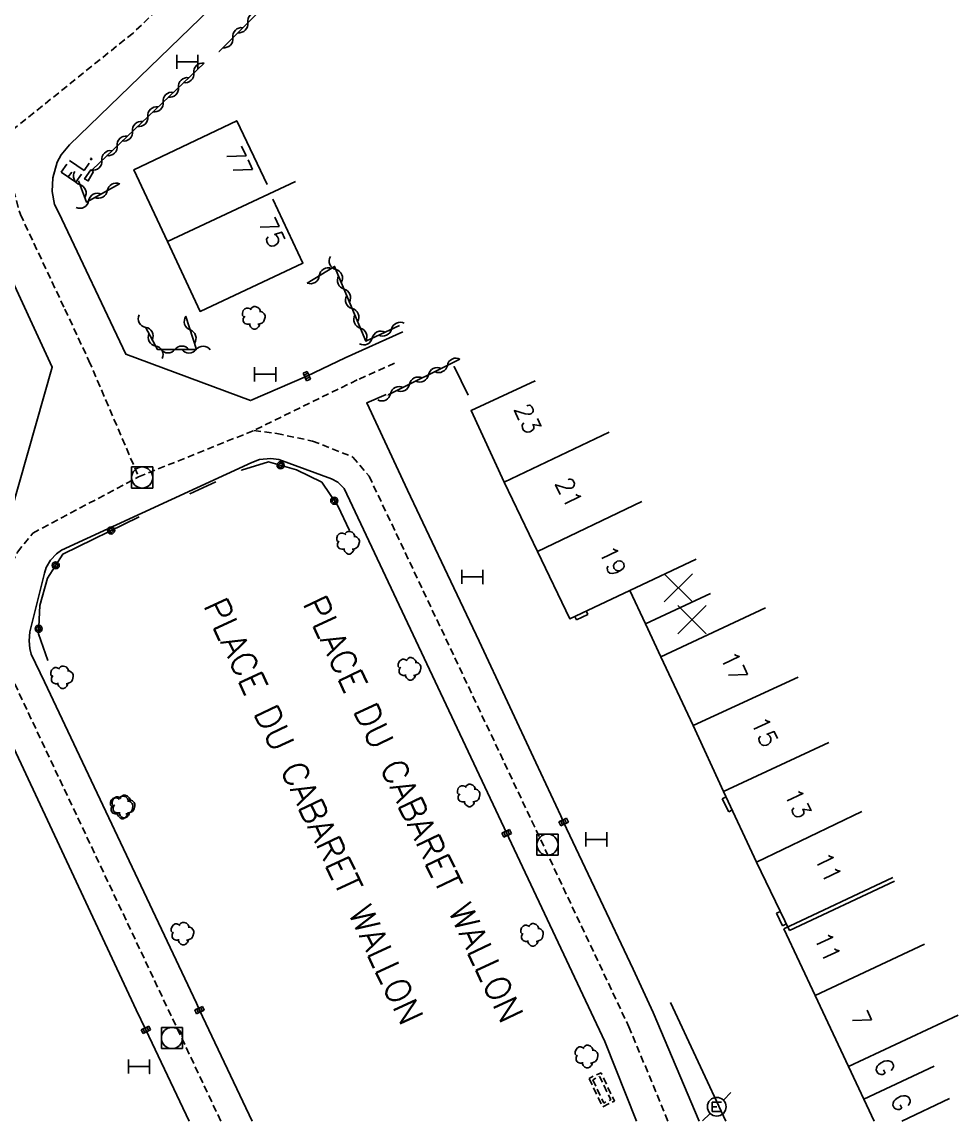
# Model space of a CAD drawing. Header units: millimetres. Extents: x 80000 to 81001, y 143000 to 144000.
# Drawn here: x 80509 to 80575.3, y 143000 to 143077.9 of the extents above; entities that cross this region are included whole.
import ezdxf
from ezdxf.enums import TextEntityAlignment as Align

# ---------------------------------------------------------------- set-up
doc = ezdxf.new("R2010")
doc.units = ezdxf.units.MM
doc.linetypes.add('DASHED', pattern=[0.75, 0.5, -0.25])
doc.layers.get('0').update_dxf_attribs({"linetype": 'CONTINUOUS'})
for name, color, linetype in [('W0001', 6, 'DASHED'), ('W0008', 7, 'CONTINUOUS'), ('W0100', 7, 'CONTINUOUS'), ('W0105', 7, 'CONTINUOUS'), ('W0112', 1, 'DASHED'), ('W0300', 7, 'CONTINUOUS'), ('W0310', 3, 'CONTINUOUS'), ('W0322', 7, 'CONTINUOUS'), ('W0400', 7, 'CONTINUOUS'), ('W0420', 7, 'CONTINUOUS'), ('W0471', 7, 'CONTINUOUS'), ('W0984', 7, 'CONTINUOUS'), ('W0989', 7, 'CONTINUOUS'), ('W0991', 7, 'CONTINUOUS'), ('W1102', 7, 'CONTINUOUS'), ('W1474', 7, 'CONTINUOUS')]:
    doc.layers.add(name, color=color, linetype=linetype)
doc.styles.get("Standard").update_dxf_attribs({"font": 'romans.shx', "width": 0.85})

# ---------------------------------------------------------------- blocks, each defined once
blk = doc.blocks.new('T1474')
at = {"color": 0, "linetype": 'Continuous', "flags": 128}
for points in [[(-0.75, -0.5), (-0.75, 0.5)], [(-0.75, 0), (0.75, 0)], [(0.75, 0), (0.749, -0.5), (0.75, 0.5)]]:
    blk.add_lwpolyline(points, dxfattribs=at)
blk = doc.blocks.new('T300')
for p, q in [((-0.171, 0.743), (-0.057, 0.8)), ((-0.057, 0.8), (0.057, 0.8)), ((0.057, 0.8), (0.229, 0.743)), ((-0.8, 0.514), (-0.857, 0.343)), ((-0.857, 0.343), (-0.857, 0.171)), ((-0.857, 0.171), (-0.743, 0.057)), ((-0.686, 0.629), (-0.8, 0.514)), ((-0.8, -0.057), (-0.743, 0.057)), ((-0.743, 0.057), (-0.686, 0.114)), ((-0.571, 0.686), (-0.686, 0.629)), ((-0.457, 0.686), (-0.571, 0.686)), ((-0.286, 0.629), (-0.457, 0.686)), ((-0.286, 0.629), (-0.171, 0.743)), ((-0.229, 0.571), (-0.286, 0.629)), ((0.229, 0.743), (0.343, 0.629)), ((0.343, 0.629), (0.4, 0.514)), ((0.457, 0.457), (0.343, 0.457)), ((0.4, 0.514), (0.4, 0.457)), ((0.571, 0.4), (0.457, 0.457)), ((0.571, 0.4), (0.686, 0.286)), ((0.686, 0.286), (0.743, 0.171)), ((0.743, 0.057), (0.686, -0.171)), ((0.743, 0.171), (0.743, 0.057)), ((-0.8, -0.171), (-0.8, -0.057)), ((-0.8, -0.229), (-0.8, -0.171)), ((-0.743, -0.343), (-0.8, -0.229)), ((-0.686, -0.4), (-0.743, -0.343)), ((-0.514, -0.457), (-0.686, -0.4)), ((-0.4, -0.457), (-0.514, -0.457)), ((-0.4, -0.457), (-0.343, -0.457)), ((-0.343, -0.457), (-0.343, -0.4)), ((-0.343, -0.514), (-0.343, -0.457)), ((-0.286, -0.629), (-0.343, -0.514)), ((-0.171, -0.743), (-0.286, -0.629)), ((-0.057, -0.8), (-0.171, -0.743)), ((0.171, -0.743), (0.057, -0.8)), ((0.229, -0.686), (0.171, -0.743)), ((0.286, -0.457), (0.229, -0.457)), ((0.286, -0.629), (0.229, -0.686)), ((0.457, -0.4), (0.286, -0.457)), ((0.343, -0.514), (0.286, -0.629)), ((0.343, -0.514), (0.343, -0.457)), ((0.571, -0.343), (0.457, -0.4)), ((0.629, -0.286), (0.571, -0.343)), ((0.686, -0.171), (0.629, -0.286)), ((0.057, -0.8), (-0.057, -0.8))]:
    blk.add_line(p, q)
blk = doc.blocks.new('T400')
for p, q in [((-0.15, 0.3), (0.15, 0.3)), ((-0.15, -0.25), (-0.15, 0.3)), ((-0.15, 0.15), (0.15, 0.15)), ((-0.15, 0), (0.15, 0)), ((0.15, 0.3), (0.15, -0.25)), ((-0.15, -0.15), (0.15, -0.15)), ((-0.15, -0.25), (-0.15, -0.3)), ((-0.15, -0.3), (0.15, -0.3)), ((0.15, -0.3), (0.15, -0.25))]:
    blk.add_line(p, q)
blk = doc.blocks.new('T420')
for p, q in [((0.75, 0.75), (-0.75, 0.75)), ((-0.75, 0.75), (-0.75, -0.75)), ((0.75, 0.75), (0.75, -0.75)), ((0.75, -0.75), (-0.75, -0.75))]:
    blk.add_line(p, q)
blk.add_ellipse((0, 0), major_axis=(-0.53, 0.53), ratio=1, start_param=3.926991, end_param=10.210176)
blk = doc.blocks.new('t991o')
at = {"color": 0, "linetype": 'Continuous'}
for p, q in [((-1, 1), (1, -1)), ((-1, -1), (1, 1))]:
    blk.add_line(p, q, dxfattribs=at)
blk = doc.blocks.new('t310o')
at = {"color": 0, "linetype": 'Continuous'}
for centre, start, end in [((-0.5, 0.375), 216.8699, 323.1304), ((0.5, -0.375), 36.8699, 143.1303)]:
    blk.add_arc(centre, 0.625, start, end, dxfattribs=at)
blk = doc.blocks.new('t322o')
at = {"color": 0, "linetype": 'Continuous'}
for radius in [0.25, 0.15]:
    blk.add_circle((0, 0), radius, dxfattribs=at)
blk = doc.blocks.new('T471')
for p, q in [((0.500001, 0.500001), (1.000002, 1.000002)), ((-0.333334, 0.333334), (-0.333334, -0.333334)), ((-0.333334, 0.333334), (0.333334, 0.333334)), ((-0.333334, 0), (0, 0)), ((-0.500001, -0.500001), (-1.000002, -1.000002)), ((-0.333334, -0.333334), (0.333334, -0.333334))]:
    blk.add_line(p, q)
blk.add_ellipse((0, 0), major_axis=(0.471405, 0.471405), ratio=1, start_param=5.497787144, end_param=11.780972451)

msp = doc.modelspace()

# ---------------------------------------------------------------- linework, layer by layer
at = {"layer": 'W0001'}
for points in [[(80534.708, 143094.297), (80532.209, 143092.2), (80529.86, 143090.55), (80525.574, 143085.946), (80523.976, 143083.902), (80516.892, 143077.114), (80507.423, 143069.502)], [(80501.118, 143080.892), (80507.423, 143069.502), (80508.206, 143066.678), (80508.904, 143064.245), (80512.058, 143057.538), (80513.767, 143053.888), (80517.284, 143045.657)], [(80535.416, 143053.718), (80532.766, 143052.528), (80525.454, 143048.946)], [(80523.109, 143000), (80507.711, 143032.656), (80507.206, 143034.158), (80507.492, 143035.914), (80507.684, 143038.196), (80508.694, 143040.322), (80509.784, 143041.668), (80517.284, 143045.657), (80525.454, 143048.946), (80527.068, 143048.727), (80529.606, 143048.196), (80532.472, 143047.064), (80533.617, 143045.71), (80552.034, 143006.668)]]:
    msp.add_lwpolyline(points, dxfattribs=at)
at = {"layer": 'W0001', "flags": 128}
msp.add_lwpolyline([(80554.793, 143000), (80552.034, 143006.668)], dxfattribs=at)
at = {"layer": 'W0008'}
for points in [[(80536.597, 143092.631), (80512.39, 143069.186), (80511.785, 143068.483), (80511.506, 143067.952), (80511.21, 143066.849), (80511.169, 143065.874), (80511.316, 143064.966), (80511.636, 143064.366), (80516.37, 143054.344), (80525.204, 143051.057), (80529.204, 143052.798), (80531.916, 143054.082), (80536.017, 143055.935)], [(80498.891, 143079.702), (80500.923, 143075.361), (80503.949, 143069.006), (80511.165, 143053.43), (80508.251, 143043.205), (80504.556, 143041.499), (80503.747, 143041.09), (80503.306, 143040.773), (80502.958, 143040.26), (80502.805, 143039.693), (80502.764, 143039.065), (80502.887, 143038.273), (80503.145, 143037.687), (80517.116, 143007.874), (80517.802, 143006.462), (80520.863, 143000)], [(80534.815, 143051.502), (80533.45, 143050.899), (80536.336, 143044.711), (80538.963, 143039.191), (80541.421, 143034.004), (80545.433, 143025.409), (80547.199, 143021.625), (80547.401, 143021.193), (80549.811, 143016.101), (80552.32, 143010.759), (80553.745, 143007.694)], [(80550.324, 143005.642), (80543.517, 143020.066), (80543.366, 143020.39), (80531.846, 143044.83), (80531.39, 143045.273), (80530.959, 143045.521), (80527.209, 143046.88), (80526.643, 143046.969), (80525.846, 143046.89), (80525.303, 143046.684), (80511.811, 143040.468), (80511.454, 143040.205), (80511.052, 143039.741), (80510.736, 143039.221), (80510.604, 143038.834), (80509.576, 143034.664), (80509.522, 143034.023), (80509.565, 143033.499), (80509.672, 143033.093), (80510.609, 143031.137), (80521.382, 143008.357), (80521.602, 143007.866), (80525.327, 143000)], [(80558.893, 143000), (80554.973, 143008.393)], [(80557.014, 143000), (80553.745, 143007.694)]]:
    msp.add_lwpolyline(points, dxfattribs=at)
at = {"layer": 'W0008', "flags": 128}
msp.add_lwpolyline([(80552.572, 143000), (80550.324, 143005.642)], dxfattribs=at)
at = {"layer": 'W0100'}
for points in [[(80526.385, 143066.383), (80524.234, 143070.897), (80516.95, 143067.426), (80519.339, 143062.341), (80521.64, 143057.383), (80528.929, 143060.805), (80526.805, 143065.331), (80526.805, 143065.331), (80526.805, 143065.331), (80526.805, 143065.331), (80526.805, 143065.331), (80526.805, 143065.331), (80526.805, 143065.331), (80526.805, 143065.331), (80526.805, 143065.331), (80526.805, 143065.331), (80526.805, 143065.331), (80526.805, 143065.331), (80526.805, 143065.331), (80526.805, 143065.331), (80526.805, 143065.331), (80526.805, 143065.331), (80526.805, 143065.331), (80526.805, 143065.331), (80526.805, 143065.331), (80526.805, 143065.331), (80526.805, 143065.331), (80526.805, 143065.331), (80526.805, 143065.331), (80526.805, 143065.331), (80526.805, 143065.331), (80526.805, 143065.331), (80526.805, 143065.331), (80526.805, 143065.331), (80526.805, 143065.331), (80526.805, 143065.331), (80526.805, 143065.331), (80526.805, 143065.331), (80526.805, 143065.331), (80526.805, 143065.331), (80526.805, 143065.331), (80526.805, 143065.331), (80526.805, 143065.331), (80526.805, 143065.331), (80526.805, 143065.331), (80526.805, 143065.331), (80526.805, 143065.331), (80526.805, 143065.331), (80526.805, 143065.331), (80526.805, 143065.331), (80526.805, 143065.331), (80526.805, 143065.331), (80526.805, 143065.331), (80526.805, 143065.331), (80526.805, 143065.331), (80526.805, 143065.331), (80526.805, 143065.331), (80526.805, 143065.331), (80526.805, 143065.331), (80526.805, 143065.331), (80526.805, 143065.331), (80526.805, 143065.331), (80526.805, 143065.331), (80526.805, 143065.331), (80526.805, 143065.331), (80526.805, 143065.331), (80526.805, 143065.331), (80526.805, 143065.331), (80526.805, 143065.331), (80526.805, 143065.331), (80526.805, 143065.331), (80526.805, 143065.331), (80526.805, 143065.331), (80526.805, 143065.331), (80526.805, 143065.331), (80526.805, 143065.331), (80526.805, 143065.331), (80526.805, 143065.331), (80526.805, 143065.331), (80526.805, 143065.331), (80526.805, 143065.331), (80526.805, 143065.331), (80526.805, 143065.331), (80526.805, 143065.331), (80526.805, 143065.331), (80526.805, 143065.331), (80526.805, 143065.331), (80526.805, 143065.331), (80526.805, 143065.331), (80526.805, 143065.331), (80526.805, 143065.331), (80526.805, 143065.331), (80526.805, 143065.331), (80526.805, 143065.331), (80526.805, 143065.331), (80526.805, 143065.331), (80526.805, 143065.331), (80526.805, 143065.331), (80526.805, 143065.331), (80526.805, 143065.331), (80526.805, 143065.331), (80526.805, 143065.331), (80526.805, 143065.331), (80526.805, 143065.331), (80526.805, 143065.331), (80526.805, 143065.331), (80526.805, 143065.331), (80526.805, 143065.331), (80526.805, 143065.331), (80526.805, 143065.331), (80526.805, 143065.331), (80526.805, 143065.331), (80526.805, 143065.331), (80526.805, 143065.331), (80526.805, 143065.331), (80526.805, 143065.331), (80526.805, 143065.331), (80526.805, 143065.331), (80526.805, 143065.331), (80526.805, 143065.331)], [(80514.095, 143067.295), (80513.91, 143067.425), (80513.457, 143066.779), (80513.717, 143066.631), (80514.095, 143067.295)], [(80563.418, 143013.495), (80563.413, 143013.507), (80561.079, 143018.349), (80558.741, 143023.345), (80556.579, 143028.033), (80554.291, 143032.895), (80553.195, 143035.25), (80552.083, 143037.597), (80547.832, 143035.6), (80545.544, 143040.359), (80543.197, 143045.284), (80540.848, 143050.355), (80545.385, 143052.457), (80545.385, 143052.457), (80545.385, 143052.457), (80545.385, 143052.457), (80545.385, 143052.457), (80545.385, 143052.457), (80545.385, 143052.457), (80545.385, 143052.457), (80545.385, 143052.457), (80545.385, 143052.457), (80545.385, 143052.457), (80545.385, 143052.457), (80545.385, 143052.457), (80545.385, 143052.457), (80545.385, 143052.457), (80545.385, 143052.457), (80545.385, 143052.457), (80545.385, 143052.457), (80545.385, 143052.457), (80545.385, 143052.457), (80545.385, 143052.457), (80545.385, 143052.457), (80545.385, 143052.457), (80545.385, 143052.457), (80545.385, 143052.457), (80545.385, 143052.457), (80545.385, 143052.457), (80545.385, 143052.457), (80545.385, 143052.457), (80545.385, 143052.457), (80545.385, 143052.457), (80545.385, 143052.457), (80545.385, 143052.457), (80545.385, 143052.457), (80545.385, 143052.457), (80545.385, 143052.457), (80545.385, 143052.457), (80545.385, 143052.457), (80545.385, 143052.457), (80545.385, 143052.457), (80545.385, 143052.457), (80545.385, 143052.457), (80545.385, 143052.457), (80545.385, 143052.457), (80545.385, 143052.457), (80545.385, 143052.457), (80545.385, 143052.457), (80545.385, 143052.457), (80545.385, 143052.457), (80545.385, 143052.457), (80545.385, 143052.457), (80545.385, 143052.457), (80545.385, 143052.457), (80545.385, 143052.457), (80545.385, 143052.457), (80545.385, 143052.457), (80545.385, 143052.457), (80545.385, 143052.457), (80545.385, 143052.457), (80545.385, 143052.457), (80545.385, 143052.457), (80545.385, 143052.457), (80545.385, 143052.457), (80545.385, 143052.457), (80545.385, 143052.457), (80545.385, 143052.457), (80545.385, 143052.457), (80545.385, 143052.457), (80545.385, 143052.457), (80545.385, 143052.457), (80545.385, 143052.457), (80545.385, 143052.457), (80545.385, 143052.457), (80545.385, 143052.457), (80545.385, 143052.457), (80545.385, 143052.457), (80545.385, 143052.457), (80545.385, 143052.457), (80545.385, 143052.457), (80545.385, 143052.457), (80545.385, 143052.457), (80545.385, 143052.457), (80545.385, 143052.457), (80545.385, 143052.457), (80545.385, 143052.457), (80545.385, 143052.457), (80545.385, 143052.457), (80545.385, 143052.457), (80545.385, 143052.457), (80545.385, 143052.457), (80545.385, 143052.457), (80545.385, 143052.457), (80545.385, 143052.457), (80545.385, 143052.457), (80545.385, 143052.457), (80545.385, 143052.457), (80545.385, 143052.457), (80545.385, 143052.457), (80545.385, 143052.457), (80545.385, 143052.457), (80545.385, 143052.457), (80545.385, 143052.457), (80545.385, 143052.457), (80545.385, 143052.457), (80545.385, 143052.457), (80545.385, 143052.457), (80545.385, 143052.457)], [(80569.399, 143000), (80567.589, 143003.857), (80565.23, 143008.895), (80563.009, 143013.633)]]:
    msp.add_lwpolyline(points, dxfattribs=at)
at = {"layer": 'W0105'}
for p, q in [((80548.199, 143035.77), (80548.309, 143035.531)), ((80549.117, 143035.905), (80548.309, 143035.531)), ((80549.001, 143036.155), (80549.117, 143035.905)), ((80558.925, 143022.976), (80558.639, 143022.834)), ((80559.099, 143021.909), (80558.639, 143022.834)), ((80559.326, 143022.022), (80559.099, 143021.909)), ((80562.764, 143014.855), (80562.488, 143014.722)), ((80562.916, 143013.836), (80562.488, 143014.722)), ((80563.19, 143013.968), (80562.916, 143013.836))]:
    msp.add_line(p, q, dxfattribs=at)
at = {"layer": 'W0112', "flags": 128}
for points in [[(80549.2, 143003.023), (80550.152, 143001.008), (80551.002, 143001.41), (80550.05, 143003.425)], [(80549.466, 143002.927), (80550.248, 143001.275), (80550.736, 143001.506), (80549.955, 143003.158)]]:
    msp.add_lwpolyline(points, close=True, dxfattribs=at)
at = {"layer": 'W0310'}
for points in [[(80534.184, 143087.069), (80522.99, 143075.803), (80522.99, 143075.803), (80522.99, 143075.803), (80522.99, 143075.803), (80522.99, 143075.803), (80522.99, 143075.803), (80522.99, 143075.803), (80522.99, 143075.803), (80522.99, 143075.803), (80522.99, 143075.803), (80522.99, 143075.803), (80522.99, 143075.803), (80522.99, 143075.803), (80522.99, 143075.803), (80522.99, 143075.803), (80522.99, 143075.803), (80522.99, 143075.803), (80522.99, 143075.803), (80522.99, 143075.803), (80522.99, 143075.803), (80522.99, 143075.803), (80522.99, 143075.803), (80522.99, 143075.803), (80522.99, 143075.803), (80522.99, 143075.803), (80522.99, 143075.803), (80522.99, 143075.803), (80522.99, 143075.803), (80522.99, 143075.803), (80522.99, 143075.803), (80522.99, 143075.803), (80522.99, 143075.803), (80522.99, 143075.803), (80522.99, 143075.803), (80522.99, 143075.803), (80522.99, 143075.803), (80522.99, 143075.803), (80522.99, 143075.803), (80522.99, 143075.803), (80522.99, 143075.803), (80522.99, 143075.803), (80522.99, 143075.803), (80522.99, 143075.803), (80522.99, 143075.803), (80522.99, 143075.803), (80522.99, 143075.803), (80522.99, 143075.803), (80522.99, 143075.803), (80522.99, 143075.803), (80522.99, 143075.803), (80522.99, 143075.803), (80522.99, 143075.803), (80522.99, 143075.803), (80522.99, 143075.803), (80522.99, 143075.803), (80522.99, 143075.803), (80522.99, 143075.803), (80522.99, 143075.803), (80522.99, 143075.803), (80522.99, 143075.803), (80522.99, 143075.803), (80522.99, 143075.803), (80522.99, 143075.803), (80522.99, 143075.803), (80522.99, 143075.803), (80522.99, 143075.803), (80522.99, 143075.803), (80522.99, 143075.803), (80522.99, 143075.803), (80522.99, 143075.803), (80522.99, 143075.803), (80522.99, 143075.803), (80522.99, 143075.803), (80522.99, 143075.803), (80522.99, 143075.803), (80522.99, 143075.803), (80522.99, 143075.803), (80522.99, 143075.803), (80522.99, 143075.803), (80522.99, 143075.803), (80522.99, 143075.803), (80522.99, 143075.803), (80522.99, 143075.803), (80522.99, 143075.803), (80522.99, 143075.803), (80522.99, 143075.803), (80522.99, 143075.803), (80522.99, 143075.803), (80522.99, 143075.803), (80522.99, 143075.803), (80522.99, 143075.803), (80522.99, 143075.803), (80522.99, 143075.803), (80522.99, 143075.803), (80522.99, 143075.803), (80522.99, 143075.803), (80522.99, 143075.803), (80522.99, 143075.803), (80522.99, 143075.803), (80522.99, 143075.803)], [(80522.99, 143075.803), (80522.99, 143075.803), (80522.99, 143075.803), (80522.99, 143075.803), (80522.99, 143075.803), (80522.99, 143075.803), (80522.99, 143075.803), (80522.99, 143075.803), (80522.99, 143075.803), (80522.99, 143075.803), (80522.99, 143075.803), (80522.99, 143075.803), (80522.99, 143075.803), (80522.99, 143075.803), (80522.99, 143075.803), (80522.99, 143075.803), (80522.99, 143075.803), (80522.99, 143075.803), (80522.99, 143075.803), (80522.99, 143075.803)], [(80521.919, 143074.978), (80514.01, 143067.449), (80514.01, 143067.449), (80514.01, 143067.449), (80514.01, 143067.449), (80514.01, 143067.449), (80514.01, 143067.449), (80514.01, 143067.449), (80514.01, 143067.449), (80514.01, 143067.449), (80514.01, 143067.449), (80514.01, 143067.449), (80514.01, 143067.449), (80514.01, 143067.449), (80514.01, 143067.449), (80514.01, 143067.449), (80514.01, 143067.449), (80514.01, 143067.449), (80514.01, 143067.449), (80514.01, 143067.449), (80514.01, 143067.449), (80514.01, 143067.449), (80514.01, 143067.449), (80514.01, 143067.449), (80514.01, 143067.449), (80514.01, 143067.449), (80514.01, 143067.449), (80514.01, 143067.449), (80514.01, 143067.449), (80514.01, 143067.449), (80514.01, 143067.449), (80514.01, 143067.449), (80514.01, 143067.449), (80514.01, 143067.449), (80514.01, 143067.449), (80514.01, 143067.449), (80514.01, 143067.449), (80514.01, 143067.449), (80514.01, 143067.449), (80514.01, 143067.449), (80514.01, 143067.449), (80514.01, 143067.449), (80514.01, 143067.449), (80514.01, 143067.449), (80514.01, 143067.449), (80514.01, 143067.449), (80514.01, 143067.449), (80514.01, 143067.449), (80514.01, 143067.449), (80514.01, 143067.449), (80514.01, 143067.449), (80514.01, 143067.449), (80514.01, 143067.449), (80514.01, 143067.449), (80514.01, 143067.449), (80514.01, 143067.449), (80514.01, 143067.449), (80514.01, 143067.449), (80514.01, 143067.449), (80514.01, 143067.449), (80514.01, 143067.449), (80514.01, 143067.449), (80514.01, 143067.449), (80514.01, 143067.449), (80514.01, 143067.449), (80514.01, 143067.449), (80514.01, 143067.449), (80514.01, 143067.449), (80514.01, 143067.449), (80514.01, 143067.449), (80514.01, 143067.449), (80514.01, 143067.449), (80514.01, 143067.449), (80514.01, 143067.449), (80514.01, 143067.449), (80514.01, 143067.449), (80514.01, 143067.449), (80514.01, 143067.449), (80514.01, 143067.449), (80514.01, 143067.449), (80514.01, 143067.449), (80514.01, 143067.449), (80514.01, 143067.449), (80514.01, 143067.449), (80514.01, 143067.449), (80514.01, 143067.449), (80514.01, 143067.449), (80514.01, 143067.449), (80514.01, 143067.449), (80514.01, 143067.449), (80514.01, 143067.449), (80514.01, 143067.449), (80514.01, 143067.449), (80514.01, 143067.449), (80514.01, 143067.449), (80514.01, 143067.449), (80514.01, 143067.449), (80514.01, 143067.449), (80514.01, 143067.449), (80514.01, 143067.449), (80514.01, 143067.449)], [(80514.01, 143067.449), (80514.01, 143067.449), (80514.01, 143067.449), (80514.01, 143067.449), (80514.01, 143067.449), (80514.01, 143067.449), (80514.01, 143067.449), (80514.01, 143067.449), (80514.01, 143067.449), (80514.01, 143067.449), (80514.01, 143067.449), (80514.01, 143067.449), (80514.01, 143067.449), (80514.01, 143067.449), (80514.01, 143067.449), (80514.01, 143067.449), (80514.01, 143067.449), (80514.01, 143067.449), (80514.01, 143067.449), (80514.01, 143067.449)], [(80515.937, 143066.419), (80515.937, 143066.419), (80515.937, 143066.419), (80515.937, 143066.419), (80515.937, 143066.419), (80515.937, 143066.419), (80515.937, 143066.419), (80515.937, 143066.419), (80515.937, 143066.419), (80515.937, 143066.419), (80515.937, 143066.419), (80515.937, 143066.419), (80515.937, 143066.419), (80515.937, 143066.419), (80515.937, 143066.419), (80515.937, 143066.419), (80515.937, 143066.419), (80515.937, 143066.419), (80513.58, 143065.137), (80513.017, 143066.635)], [(80515.937, 143066.419), (80515.937, 143066.419), (80515.937, 143066.419), (80515.937, 143066.419), (80515.937, 143066.419), (80515.937, 143066.419), (80515.937, 143066.419), (80515.937, 143066.419), (80515.937, 143066.419), (80515.937, 143066.419), (80515.937, 143066.419), (80515.937, 143066.419), (80515.937, 143066.419), (80515.937, 143066.419), (80515.937, 143066.419), (80515.937, 143066.419), (80515.937, 143066.419), (80515.937, 143066.419), (80515.937, 143066.419), (80515.937, 143066.419), (80515.937, 143066.419), (80515.937, 143066.419), (80515.937, 143066.419), (80515.937, 143066.419), (80515.937, 143066.419), (80515.937, 143066.419), (80515.937, 143066.419), (80515.937, 143066.419), (80515.937, 143066.419), (80515.937, 143066.419), (80515.937, 143066.419), (80515.937, 143066.419), (80515.937, 143066.419), (80515.937, 143066.419), (80515.937, 143066.419), (80515.937, 143066.419), (80515.937, 143066.419), (80515.937, 143066.419), (80515.937, 143066.419), (80515.937, 143066.419), (80515.937, 143066.419), (80515.937, 143066.419), (80515.937, 143066.419), (80515.937, 143066.419), (80515.937, 143066.419), (80515.937, 143066.419), (80515.937, 143066.419), (80515.937, 143066.419), (80515.937, 143066.419), (80515.937, 143066.419), (80515.937, 143066.419), (80515.937, 143066.419), (80515.937, 143066.419), (80515.937, 143066.419), (80515.937, 143066.419), (80515.937, 143066.419), (80515.937, 143066.419), (80515.937, 143066.419), (80515.937, 143066.419), (80515.937, 143066.419), (80515.937, 143066.419), (80515.937, 143066.419), (80515.937, 143066.419), (80515.937, 143066.419), (80515.937, 143066.419), (80515.937, 143066.419), (80515.937, 143066.419), (80515.937, 143066.419), (80515.937, 143066.419), (80515.937, 143066.419), (80515.937, 143066.419), (80515.937, 143066.419), (80515.937, 143066.419), (80515.937, 143066.419), (80515.937, 143066.419), (80515.937, 143066.419), (80515.937, 143066.419), (80515.937, 143066.419), (80515.937, 143066.419), (80515.937, 143066.419), (80515.937, 143066.419), (80515.937, 143066.419), (80515.937, 143066.419), (80515.937, 143066.419), (80515.937, 143066.419), (80515.937, 143066.419), (80515.937, 143066.419), (80515.937, 143066.419), (80515.937, 143066.419), (80515.937, 143066.419), (80515.937, 143066.419), (80515.937, 143066.419), (80515.937, 143066.419), (80515.937, 143066.419), (80515.937, 143066.419), (80515.937, 143066.419), (80515.937, 143066.419), (80515.937, 143066.419), (80515.937, 143066.419), (80515.937, 143066.419), (80515.937, 143066.419)], [(80529.235, 143059.391), (80529.235, 143059.391), (80529.235, 143059.391), (80529.235, 143059.391), (80529.235, 143059.391), (80529.235, 143059.391), (80529.235, 143059.391), (80529.235, 143059.391), (80529.235, 143059.391), (80529.235, 143059.391), (80529.235, 143059.391), (80529.235, 143059.391), (80529.235, 143059.391), (80529.235, 143059.391), (80529.235, 143059.391), (80529.235, 143059.391), (80529.235, 143059.391), (80531.171, 143060.568), (80533.379, 143055.285), (80535.783, 143056.391)], [(80529.235, 143059.391), (80529.235, 143059.391), (80529.235, 143059.391), (80529.235, 143059.391), (80529.235, 143059.391), (80529.235, 143059.391), (80529.235, 143059.391), (80529.235, 143059.391), (80529.235, 143059.391), (80529.235, 143059.391), (80529.235, 143059.391), (80529.235, 143059.391), (80529.235, 143059.391), (80529.235, 143059.391), (80529.235, 143059.391), (80529.235, 143059.391), (80529.235, 143059.391), (80529.235, 143059.391), (80529.235, 143059.391), (80529.235, 143059.391), (80529.235, 143059.391), (80529.235, 143059.391), (80529.235, 143059.391), (80529.235, 143059.391), (80529.235, 143059.391), (80529.235, 143059.391), (80529.235, 143059.391), (80529.235, 143059.391), (80529.235, 143059.391), (80529.235, 143059.391), (80529.235, 143059.391), (80529.235, 143059.391), (80529.235, 143059.391), (80529.235, 143059.391), (80529.235, 143059.391), (80529.235, 143059.391), (80529.235, 143059.391), (80529.235, 143059.391), (80529.235, 143059.391), (80529.235, 143059.391), (80529.235, 143059.391), (80529.235, 143059.391), (80529.235, 143059.391), (80529.235, 143059.391), (80529.235, 143059.391), (80529.235, 143059.391), (80529.235, 143059.391), (80529.235, 143059.391), (80529.235, 143059.391), (80529.235, 143059.391), (80529.235, 143059.391), (80529.235, 143059.391), (80529.235, 143059.391), (80529.235, 143059.391), (80529.235, 143059.391), (80529.235, 143059.391), (80529.235, 143059.391), (80529.235, 143059.391), (80529.235, 143059.391), (80529.235, 143059.391), (80529.235, 143059.391), (80529.235, 143059.391), (80529.235, 143059.391), (80529.235, 143059.391), (80529.235, 143059.391), (80529.235, 143059.391), (80529.235, 143059.391), (80529.235, 143059.391), (80529.235, 143059.391), (80529.235, 143059.391), (80529.235, 143059.391), (80529.235, 143059.391), (80529.235, 143059.391), (80529.235, 143059.391), (80529.235, 143059.391), (80529.235, 143059.391), (80529.235, 143059.391), (80529.235, 143059.391), (80529.235, 143059.391), (80529.235, 143059.391), (80529.235, 143059.391), (80529.235, 143059.391), (80529.235, 143059.391), (80529.235, 143059.391), (80529.235, 143059.391), (80529.235, 143059.391), (80529.235, 143059.391), (80529.235, 143059.391), (80529.235, 143059.391), (80529.235, 143059.391), (80529.235, 143059.391), (80529.235, 143059.391), (80529.235, 143059.391), (80529.235, 143059.391), (80529.235, 143059.391), (80529.235, 143059.391), (80529.235, 143059.391), (80529.235, 143059.391), (80529.235, 143059.391), (80529.235, 143059.391), (80529.235, 143059.391)], [(80520.635, 143057.029), (80520.635, 143057.029), (80520.635, 143057.029), (80520.635, 143057.029), (80520.635, 143057.029), (80520.635, 143057.029), (80520.635, 143057.029), (80520.635, 143057.029), (80520.635, 143057.029), (80520.635, 143057.029), (80520.635, 143057.029), (80520.635, 143057.029), (80520.635, 143057.029), (80520.635, 143057.029), (80520.635, 143057.029), (80520.635, 143057.029), (80520.635, 143057.029), (80521.382, 143054.673), (80518.614, 143054.695), (80517.781, 143056.261)], [(80520.635, 143057.029), (80520.635, 143057.029), (80520.635, 143057.029), (80520.635, 143057.029), (80520.635, 143057.029), (80520.635, 143057.029), (80520.635, 143057.029), (80520.635, 143057.029), (80520.635, 143057.029), (80520.635, 143057.029), (80520.635, 143057.029), (80520.635, 143057.029), (80520.635, 143057.029), (80520.635, 143057.029), (80520.635, 143057.029), (80520.635, 143057.029), (80520.635, 143057.029), (80520.635, 143057.029), (80520.635, 143057.029), (80520.635, 143057.029), (80520.635, 143057.029), (80520.635, 143057.029), (80520.635, 143057.029), (80520.635, 143057.029), (80520.635, 143057.029), (80520.635, 143057.029), (80520.635, 143057.029), (80520.635, 143057.029), (80520.635, 143057.029), (80520.635, 143057.029), (80520.635, 143057.029), (80520.635, 143057.029), (80520.635, 143057.029), (80520.635, 143057.029), (80520.635, 143057.029), (80520.635, 143057.029), (80520.635, 143057.029), (80520.635, 143057.029), (80520.635, 143057.029), (80520.635, 143057.029), (80520.635, 143057.029), (80520.635, 143057.029), (80520.635, 143057.029), (80520.635, 143057.029), (80520.635, 143057.029), (80520.635, 143057.029), (80520.635, 143057.029), (80520.635, 143057.029), (80520.635, 143057.029), (80520.635, 143057.029), (80520.635, 143057.029), (80520.635, 143057.029), (80520.635, 143057.029), (80520.635, 143057.029), (80520.635, 143057.029), (80520.635, 143057.029), (80520.635, 143057.029), (80520.635, 143057.029), (80520.635, 143057.029), (80520.635, 143057.029), (80520.635, 143057.029), (80520.635, 143057.029), (80520.635, 143057.029), (80520.635, 143057.029), (80520.635, 143057.029), (80520.635, 143057.029), (80520.635, 143057.029), (80520.635, 143057.029), (80520.635, 143057.029), (80520.635, 143057.029), (80520.635, 143057.029), (80520.635, 143057.029), (80520.635, 143057.029), (80520.635, 143057.029), (80520.635, 143057.029), (80520.635, 143057.029), (80520.635, 143057.029), (80520.635, 143057.029), (80520.635, 143057.029), (80520.635, 143057.029), (80520.635, 143057.029), (80520.635, 143057.029), (80520.635, 143057.029), (80520.635, 143057.029), (80520.635, 143057.029), (80520.635, 143057.029), (80520.635, 143057.029), (80520.635, 143057.029), (80520.635, 143057.029), (80520.635, 143057.029), (80520.635, 143057.029), (80520.635, 143057.029), (80520.635, 143057.029), (80520.635, 143057.029), (80520.635, 143057.029), (80520.635, 143057.029), (80520.635, 143057.029), (80520.635, 143057.029), (80520.635, 143057.029), (80520.635, 143057.029), (80520.635, 143057.029)], [(80540.058, 143054.008), (80534.964, 143051.465), (80534.964, 143051.465), (80534.964, 143051.465), (80534.964, 143051.465), (80534.964, 143051.465), (80534.964, 143051.465), (80534.964, 143051.465), (80534.964, 143051.465), (80534.964, 143051.465), (80534.964, 143051.465), (80534.964, 143051.465), (80534.964, 143051.465), (80534.964, 143051.465), (80534.964, 143051.465), (80534.964, 143051.465), (80534.964, 143051.465), (80534.964, 143051.465), (80534.964, 143051.465), (80534.964, 143051.465), (80534.964, 143051.465), (80534.964, 143051.465), (80534.964, 143051.465), (80534.964, 143051.465), (80534.964, 143051.465), (80534.964, 143051.465), (80534.964, 143051.465), (80534.964, 143051.465), (80534.964, 143051.465), (80534.964, 143051.465), (80534.964, 143051.465), (80534.964, 143051.465), (80534.964, 143051.465), (80534.964, 143051.465), (80534.964, 143051.465), (80534.964, 143051.465), (80534.964, 143051.465), (80534.964, 143051.465), (80534.964, 143051.465), (80534.964, 143051.465), (80534.964, 143051.465), (80534.964, 143051.465), (80534.964, 143051.465), (80534.964, 143051.465), (80534.964, 143051.465), (80534.964, 143051.465), (80534.964, 143051.465), (80534.964, 143051.465), (80534.964, 143051.465), (80534.964, 143051.465), (80534.964, 143051.465), (80534.964, 143051.465), (80534.964, 143051.465), (80534.964, 143051.465), (80534.964, 143051.465), (80534.964, 143051.465), (80534.964, 143051.465), (80534.964, 143051.465), (80534.964, 143051.465), (80534.964, 143051.465), (80534.964, 143051.465), (80534.964, 143051.465), (80534.964, 143051.465), (80534.964, 143051.465), (80534.964, 143051.465), (80534.964, 143051.465), (80534.964, 143051.465), (80534.964, 143051.465), (80534.964, 143051.465), (80534.964, 143051.465), (80534.964, 143051.465), (80534.964, 143051.465), (80534.964, 143051.465), (80534.964, 143051.465), (80534.964, 143051.465), (80534.964, 143051.465), (80534.964, 143051.465), (80534.964, 143051.465), (80534.964, 143051.465), (80534.964, 143051.465), (80534.964, 143051.465), (80534.964, 143051.465), (80534.964, 143051.465), (80534.964, 143051.465), (80534.964, 143051.465), (80534.964, 143051.465), (80534.964, 143051.465), (80534.964, 143051.465), (80534.964, 143051.465), (80534.964, 143051.465), (80534.964, 143051.465), (80534.964, 143051.465), (80534.964, 143051.465), (80534.964, 143051.465), (80534.964, 143051.465), (80534.964, 143051.465), (80534.964, 143051.465), (80534.964, 143051.465), (80534.964, 143051.465), (80534.964, 143051.465), (80534.964, 143051.465)], [(80534.964, 143051.465), (80534.964, 143051.465), (80534.964, 143051.465), (80534.964, 143051.465), (80534.964, 143051.465), (80534.964, 143051.465), (80534.964, 143051.465), (80534.964, 143051.465), (80534.964, 143051.465), (80534.964, 143051.465), (80534.964, 143051.465), (80534.964, 143051.465), (80534.964, 143051.465), (80534.964, 143051.465), (80534.964, 143051.465), (80534.964, 143051.465), (80534.964, 143051.465), (80534.964, 143051.465), (80534.964, 143051.465), (80534.964, 143051.465)]]:
    msp.add_lwpolyline(points, dxfattribs=at)
at = {"layer": 'W0322'}
for points in [[(80539.637, 143053.471), (80539.637, 143053.471), (80539.637, 143053.471), (80539.637, 143053.471), (80539.637, 143053.471), (80539.637, 143053.471), (80539.637, 143053.471), (80539.637, 143053.471), (80539.637, 143053.471), (80539.637, 143053.471), (80539.637, 143053.471), (80539.637, 143053.471), (80539.637, 143053.471), (80539.637, 143053.471), (80539.637, 143053.471), (80539.637, 143053.471), (80539.637, 143053.471), (80539.637, 143053.471), (80539.637, 143053.471), (80539.637, 143053.471), (80539.637, 143053.471), (80539.637, 143053.471), (80539.637, 143053.471), (80539.637, 143053.471), (80539.637, 143053.471), (80539.637, 143053.471), (80539.637, 143053.471), (80539.637, 143053.471), (80539.637, 143053.471), (80539.637, 143053.471), (80539.637, 143053.471), (80539.637, 143053.471), (80539.637, 143053.471), (80539.637, 143053.471), (80539.637, 143053.471), (80539.637, 143053.471), (80539.637, 143053.471), (80539.637, 143053.471), (80539.637, 143053.471), (80539.637, 143053.471), (80539.637, 143053.471), (80539.637, 143053.471), (80539.637, 143053.471), (80539.637, 143053.471), (80539.637, 143053.471), (80539.637, 143053.471), (80539.637, 143053.471), (80539.637, 143053.471), (80539.637, 143053.471), (80539.637, 143053.471), (80539.637, 143053.471), (80539.637, 143053.471), (80539.637, 143053.471), (80539.637, 143053.471), (80539.637, 143053.471), (80539.637, 143053.471), (80539.637, 143053.471), (80539.637, 143053.471), (80539.637, 143053.471), (80539.637, 143053.471), (80539.637, 143053.471), (80539.637, 143053.471), (80539.637, 143053.471), (80539.637, 143053.471), (80539.637, 143053.471), (80539.637, 143053.471), (80539.637, 143053.471), (80539.637, 143053.471), (80539.637, 143053.471), (80539.637, 143053.471), (80539.637, 143053.471), (80539.637, 143053.471), (80539.637, 143053.471), (80539.637, 143053.471), (80539.637, 143053.471), (80539.637, 143053.471), (80539.637, 143053.471), (80539.637, 143053.471), (80539.637, 143053.471), (80539.637, 143053.471), (80539.637, 143053.471), (80539.637, 143053.471), (80539.637, 143053.471), (80539.637, 143053.471), (80539.637, 143053.471), (80539.637, 143053.471), (80539.637, 143053.471), (80539.637, 143053.471), (80539.637, 143053.471), (80539.637, 143053.471), (80539.637, 143053.471), (80539.637, 143053.471), (80539.637, 143053.471), (80539.637, 143053.471), (80539.637, 143053.471), (80539.637, 143053.471), (80539.637, 143053.471), (80539.637, 143053.471), (80539.637, 143053.471), (80539.637, 143053.471), (80539.637, 143053.471)], [(80539.637, 143053.471), (80539.637, 143053.471), (80539.637, 143053.471), (80539.637, 143053.471), (80539.637, 143053.471), (80539.637, 143053.471), (80539.637, 143053.471), (80539.637, 143053.471), (80539.637, 143053.471), (80539.637, 143053.471), (80539.637, 143053.471), (80539.637, 143053.471), (80539.637, 143053.471), (80539.637, 143053.471), (80539.637, 143053.471), (80539.637, 143053.471), (80539.637, 143053.471), (80539.637, 143053.471), (80539.637, 143053.471), (80540.633, 143051.458)], [(80532.218, 143041.848), (80531.391, 143043.597), (80530.258, 143045.271), (80528.464, 143046.152), (80526.498, 143046.729), (80524.57, 143046.132), (80524.57, 143046.132), (80524.57, 143046.132), (80524.57, 143046.132), (80524.57, 143046.132), (80524.57, 143046.132), (80524.57, 143046.132), (80524.57, 143046.132), (80524.57, 143046.132), (80524.57, 143046.132), (80524.57, 143046.132), (80524.57, 143046.132), (80524.57, 143046.132), (80524.57, 143046.132), (80524.57, 143046.132), (80524.57, 143046.132), (80524.57, 143046.132), (80524.57, 143046.132), (80524.57, 143046.132), (80524.57, 143046.132), (80524.57, 143046.132), (80524.57, 143046.132), (80524.57, 143046.132), (80524.57, 143046.132), (80524.57, 143046.132), (80524.57, 143046.132), (80524.57, 143046.132), (80524.57, 143046.132), (80524.57, 143046.132), (80524.57, 143046.132), (80524.57, 143046.132), (80524.57, 143046.132), (80524.57, 143046.132), (80524.57, 143046.132), (80524.57, 143046.132), (80524.57, 143046.132), (80524.57, 143046.132), (80524.57, 143046.132), (80524.57, 143046.132), (80524.57, 143046.132), (80524.57, 143046.132), (80524.57, 143046.132), (80524.57, 143046.132), (80524.57, 143046.132), (80524.57, 143046.132), (80524.57, 143046.132), (80524.57, 143046.132), (80524.57, 143046.132), (80524.57, 143046.132), (80524.57, 143046.132), (80524.57, 143046.132), (80524.57, 143046.132), (80524.57, 143046.132), (80524.57, 143046.132), (80524.57, 143046.132), (80524.57, 143046.132), (80524.57, 143046.132), (80524.57, 143046.132), (80524.57, 143046.132), (80524.57, 143046.132), (80524.57, 143046.132), (80524.57, 143046.132), (80524.57, 143046.132), (80524.57, 143046.132), (80524.57, 143046.132), (80524.57, 143046.132), (80524.57, 143046.132), (80524.57, 143046.132), (80524.57, 143046.132), (80524.57, 143046.132), (80524.57, 143046.132), (80524.57, 143046.132), (80524.57, 143046.132), (80524.57, 143046.132), (80524.57, 143046.132), (80524.57, 143046.132), (80524.57, 143046.132), (80524.57, 143046.132), (80524.57, 143046.132), (80524.57, 143046.132), (80524.57, 143046.132), (80524.57, 143046.132), (80524.57, 143046.132), (80524.57, 143046.132), (80524.57, 143046.132), (80524.57, 143046.132), (80524.57, 143046.132), (80524.57, 143046.132), (80524.57, 143046.132), (80524.57, 143046.132), (80524.57, 143046.132), (80524.57, 143046.132), (80524.57, 143046.132), (80524.57, 143046.132), (80524.57, 143046.132), (80524.57, 143046.132)], [(80524.57, 143046.132), (80524.57, 143046.132), (80524.57, 143046.132), (80524.57, 143046.132), (80524.57, 143046.132), (80524.57, 143046.132), (80524.57, 143046.132), (80524.57, 143046.132), (80524.57, 143046.132), (80524.57, 143046.132), (80524.57, 143046.132), (80524.57, 143046.132), (80524.57, 143046.132), (80524.57, 143046.132), (80524.57, 143046.132), (80524.57, 143046.132), (80524.57, 143046.132), (80524.57, 143046.132), (80524.57, 143046.132), (80524.57, 143046.132)], [(80520.903, 143044.464), (80520.903, 143044.464), (80520.903, 143044.464), (80520.903, 143044.464), (80520.903, 143044.464), (80520.903, 143044.464), (80520.903, 143044.464), (80520.903, 143044.464), (80520.903, 143044.464), (80520.903, 143044.464), (80520.903, 143044.464), (80520.903, 143044.464), (80520.903, 143044.464), (80520.903, 143044.464), (80520.903, 143044.464), (80520.903, 143044.464), (80520.903, 143044.464), (80520.903, 143044.464), (80520.903, 143044.464), (80522.757, 143045.297)], [(80520.903, 143044.464), (80520.903, 143044.464), (80520.903, 143044.464), (80520.903, 143044.464), (80520.903, 143044.464), (80520.903, 143044.464), (80520.903, 143044.464), (80520.903, 143044.464), (80520.903, 143044.464), (80520.903, 143044.464), (80520.903, 143044.464), (80520.903, 143044.464), (80520.903, 143044.464), (80520.903, 143044.464), (80520.903, 143044.464), (80520.903, 143044.464), (80520.903, 143044.464), (80520.903, 143044.464), (80520.903, 143044.464), (80520.903, 143044.464), (80520.903, 143044.464), (80520.903, 143044.464), (80520.903, 143044.464), (80520.903, 143044.464), (80520.903, 143044.464), (80520.903, 143044.464), (80520.903, 143044.464), (80520.903, 143044.464), (80520.903, 143044.464), (80520.903, 143044.464), (80520.903, 143044.464), (80520.903, 143044.464), (80520.903, 143044.464), (80520.903, 143044.464), (80520.903, 143044.464), (80520.903, 143044.464), (80520.903, 143044.464), (80520.903, 143044.464), (80520.903, 143044.464), (80520.903, 143044.464), (80520.903, 143044.464), (80520.903, 143044.464), (80520.903, 143044.464), (80520.903, 143044.464), (80520.903, 143044.464), (80520.903, 143044.464), (80520.903, 143044.464), (80520.903, 143044.464), (80520.903, 143044.464), (80520.903, 143044.464), (80520.903, 143044.464), (80520.903, 143044.464), (80520.903, 143044.464), (80520.903, 143044.464), (80520.903, 143044.464), (80520.903, 143044.464), (80520.903, 143044.464), (80520.903, 143044.464), (80520.903, 143044.464), (80520.903, 143044.464), (80520.903, 143044.464), (80520.903, 143044.464), (80520.903, 143044.464), (80520.903, 143044.464), (80520.903, 143044.464), (80520.903, 143044.464), (80520.903, 143044.464), (80520.903, 143044.464), (80520.903, 143044.464), (80520.903, 143044.464), (80520.903, 143044.464), (80520.903, 143044.464), (80520.903, 143044.464), (80520.903, 143044.464), (80520.903, 143044.464), (80520.903, 143044.464), (80520.903, 143044.464), (80520.903, 143044.464), (80520.903, 143044.464), (80520.903, 143044.464), (80520.903, 143044.464), (80520.903, 143044.464), (80520.903, 143044.464), (80520.903, 143044.464), (80520.903, 143044.464), (80520.903, 143044.464), (80520.903, 143044.464), (80520.903, 143044.464), (80520.903, 143044.464), (80520.903, 143044.464), (80520.903, 143044.464), (80520.903, 143044.464), (80520.903, 143044.464), (80520.903, 143044.464), (80520.903, 143044.464), (80520.903, 143044.464), (80520.903, 143044.464), (80520.903, 143044.464), (80520.903, 143044.464), (80520.903, 143044.464), (80520.903, 143044.464)], [(80510.863, 143032.629), (80510.863, 143032.629), (80510.863, 143032.629), (80510.863, 143032.629), (80510.863, 143032.629), (80510.863, 143032.629), (80510.863, 143032.629), (80510.863, 143032.629), (80510.863, 143032.629), (80510.863, 143032.629), (80510.863, 143032.629), (80510.863, 143032.629), (80510.863, 143032.629), (80510.863, 143032.629), (80510.863, 143032.629), (80510.187, 143034.532), (80510.273, 143036.548), (80510.835, 143038.476), (80511.919, 143040.186), (80517.324, 143042.825)], [(80510.863, 143032.629), (80510.863, 143032.629), (80510.863, 143032.629), (80510.863, 143032.629), (80510.863, 143032.629), (80510.863, 143032.629), (80510.863, 143032.629), (80510.863, 143032.629), (80510.863, 143032.629), (80510.863, 143032.629), (80510.863, 143032.629), (80510.863, 143032.629), (80510.863, 143032.629), (80510.863, 143032.629), (80510.863, 143032.629), (80510.863, 143032.629), (80510.863, 143032.629), (80510.863, 143032.629), (80510.863, 143032.629), (80510.863, 143032.629), (80510.863, 143032.629), (80510.863, 143032.629), (80510.863, 143032.629), (80510.863, 143032.629), (80510.863, 143032.629), (80510.863, 143032.629), (80510.863, 143032.629), (80510.863, 143032.629), (80510.863, 143032.629), (80510.863, 143032.629), (80510.863, 143032.629), (80510.863, 143032.629), (80510.863, 143032.629), (80510.863, 143032.629), (80510.863, 143032.629), (80510.863, 143032.629), (80510.863, 143032.629), (80510.863, 143032.629), (80510.863, 143032.629), (80510.863, 143032.629), (80510.863, 143032.629), (80510.863, 143032.629), (80510.863, 143032.629), (80510.863, 143032.629), (80510.863, 143032.629), (80510.863, 143032.629), (80510.863, 143032.629), (80510.863, 143032.629), (80510.863, 143032.629), (80510.863, 143032.629), (80510.863, 143032.629), (80510.863, 143032.629), (80510.863, 143032.629), (80510.863, 143032.629), (80510.863, 143032.629), (80510.863, 143032.629), (80510.863, 143032.629), (80510.863, 143032.629), (80510.863, 143032.629), (80510.863, 143032.629), (80510.863, 143032.629), (80510.863, 143032.629), (80510.863, 143032.629), (80510.863, 143032.629), (80510.863, 143032.629), (80510.863, 143032.629), (80510.863, 143032.629), (80510.863, 143032.629), (80510.863, 143032.629), (80510.863, 143032.629), (80510.863, 143032.629), (80510.863, 143032.629), (80510.863, 143032.629), (80510.863, 143032.629), (80510.863, 143032.629), (80510.863, 143032.629), (80510.863, 143032.629), (80510.863, 143032.629), (80510.863, 143032.629), (80510.863, 143032.629), (80510.863, 143032.629), (80510.863, 143032.629), (80510.863, 143032.629), (80510.863, 143032.629), (80510.863, 143032.629), (80510.863, 143032.629), (80510.863, 143032.629), (80510.863, 143032.629), (80510.863, 143032.629), (80510.863, 143032.629), (80510.863, 143032.629), (80510.863, 143032.629), (80510.863, 143032.629), (80510.863, 143032.629), (80510.863, 143032.629), (80510.863, 143032.629), (80510.863, 143032.629), (80510.863, 143032.629), (80510.863, 143032.629), (80510.863, 143032.629), (80510.863, 143032.629)]]:
    msp.add_lwpolyline(points, dxfattribs=at)
at = {"layer": 'W1102'}
for p, q in [((80519.339, 143062.341), (80528.39, 143066.593)), ((80543.197, 143045.284), (80550.638, 143048.83)), ((80545.544, 143040.359), (80552.953, 143043.92)), ((80552.083, 143037.597), (80556.803, 143039.834)), ((80553.195, 143035.25), (80557.813, 143037.399)), ((80554.291, 143032.895), (80561.696, 143036.38)), ((80556.579, 143028.033), (80564.019, 143031.464)), ((80558.741, 143023.345), (80566.205, 143026.839)), ((80561.079, 143018.349), (80568.523, 143021.936)), ((80563.413, 143013.507), (80570.853, 143017.004))]:
    msp.add_line(p, q, dxfattribs=at)
at = {"layer": 'W1102', "flags": 128}
for points in [[(80563.009, 143013.633), (80570.735, 143017.254)], [(80565.23, 143008.895), (80572.971, 143012.524)], [(80567.589, 143003.857), (80575.349, 143007.494)], [(80568.671, 143001.551), (80573.658, 143003.889)], [(80571.363, 143000), (80574.756, 143001.59)]]:
    msp.add_lwpolyline(points, dxfattribs=at)

# ---------------------------------------------------------------- block references
at = {"layer": 'W0300'}
for p in [(80525.498, 143056.926), (80532.188, 143040.984), (80536.545, 143032.046), (80511.91, 143031.449), (80540.731, 143023.071), (80516.275, 143022.289), (80516.143, 143022.225), (80520.452, 143013.282), (80545.219, 143013.188), (80549.081, 143004.565)]:
    msp.add_blockref('T300', p, dxfattribs=at)
at = {"layer": 'W0310'}
for p, rotation in [((80525.021, 143077.847), 225.1837545782716), ((80523.964, 143076.783), 225.1837545782716), ((80521.195, 143074.289), 223.5900031216113), ((80520.108, 143073.254), 223.5900031216113), ((80519.022, 143072.22), 223.5900031216113), ((80517.935, 143071.186), 223.5900031216113), ((80516.849, 143070.152), 223.5900031216113), ((80515.763, 143069.117), 223.5900031216113), ((80514.676, 143068.083), 223.5900031216113), ((80513.117, 143066.37), 110.5978895145772), ((80513.741, 143065.224), 208.5421933252269), ((80515.059, 143065.941), 208.5421933252269), ((80531.261, 143060.352), 292.6821946325181), ((80530.089, 143059.91), 31.29759880563869), ((80531.84, 143058.968), 292.6821946325181), ((80532.418, 143057.584), 292.6821946325181), ((80517.787, 143056.249), 118.0096778883631), ((80520.937, 143056.076), 287.5917980504761), ((80532.997, 143056.2), 292.6821946325181), ((80535.204, 143056.124), 24.70550372229274), ((80518.492, 143054.925), 118.0096778883631), ((80533.841, 143055.498), 24.70550372229274), ((80519.854, 143054.685), 179.5445590935859), ((80521.354, 143054.673), 179.5445590935859), ((80539.163, 143053.561), 206.5291363193238), ((80537.821, 143052.891), 206.5291363193238), ((80536.479, 143052.221), 206.5291363193238), ((80535.137, 143051.551), 206.5291363193238)]:
    msp.add_blockref('t310o', p, dxfattribs=dict(at, rotation=rotation))
at = {"layer": 'W0322'}
for p, rotation in [((80527.341, 143046.482), 163.6437348858896), ((80531.144, 143043.962), 124.090994168264), ((80515.338, 143041.855), 26.02393316739429), ((80511.413, 143039.388), 57.62862632457043), ((80510.202, 143034.887), 87.5571981110496)]:
    msp.add_blockref('t322o', p, dxfattribs=dict(at, rotation=rotation))
at = {"layer": 'W0400'}
for p, rotation in [((80529.204, 143052.798), 203.5237357014444), ((80547.401, 143021.193), 115.0366383205517), ((80543.366, 143020.39), 295.0269673946087), ((80521.602, 143007.866), 114.0897304265162), ((80517.802, 143006.462), 295.8788333927964)]:
    msp.add_blockref('T400', p, dxfattribs=dict(at, rotation=rotation))
at = {"layer": 'W0420'}
for p in [(80517.536, 143045.608), (80546.26, 143019.59), (80519.646, 143005.882)]:
    msp.add_blockref('T420', p, dxfattribs=at)
at = {"layer": 'W0471'}
msp.add_blockref('T471', (80558.252, 143001.011), dxfattribs=at)
at = {"layer": 'W0991'}
for p in [(80555.533, 143037.793), (80556.492, 143035.53)]:
    msp.add_blockref('t991o', p, dxfattribs=at)
at = {"layer": 'W1474'}
for p in [(80520.733, 143075.065), (80526.257, 143052.926), (80540.934, 143038.571), (80549.717, 143019.965), (80517.311, 143003.862)]:
    msp.add_blockref('T1474', p, dxfattribs=at)

# ---------------------------------------------------------------- texts
at = {"layer": 'W0984'}
msp.add_text('EL.', height=1.25, rotation=54.96039, dxfattribs=at).set_placement((80512.904, 143067.727), align=Align.MIDDLE)
at = {"layer": 'W0989'}
for rotation, p in [(295.301, (80536.747, 143022.117)), (295.25347, (80529.684, 143021.963))]:
    msp.add_text('PLACE DU CABARET WALLON', height=1.75, rotation=rotation, dxfattribs=at).set_placement(p, align=Align.MIDDLE)
at = {"layer": 'W0991'}
for s, rotation, p in [('77', 295.03219, (80524.404, 143068.007)), ('75', 295.03162, (80526.751, 143062.98)), ('23', 294.84725, (80544.863, 143049.785)), ('21', 295.4818, (80547.787, 143044.541)), ('19', 295.35271, (80550.88, 143039.701)), ('17', 295.19943, (80559.488, 143032.217)), ('15', 294.76585, (80561.646, 143027.587)), ('13', 295.08096, (80564.002, 143022.517)), ('11', 295.72028, (80566.159, 143017.978)), ('11', 295.28281, (80566.108, 143012.331)), ('7', 295.28281, (80568.498, 143007.242)), ('G', 295.28281, (80570.155, 143003.812)), ('G', 295.28281, (80571.338, 143001.328))]:
    msp.add_text(s, height=1.25, rotation=rotation, dxfattribs=at).set_placement(p, align=Align.MIDDLE)

doc.saveas('drawing.dxf')
